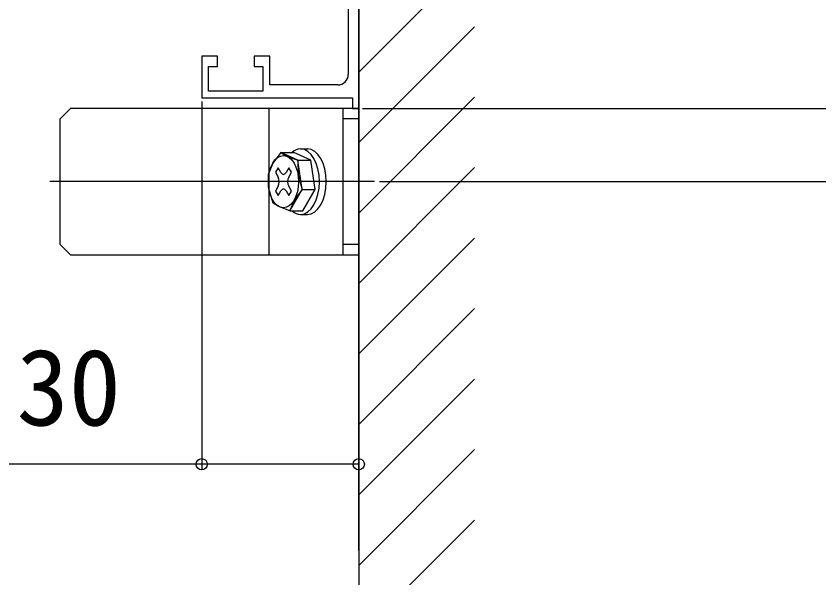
# Model space of a CAD drawing. Units: millimetres, scale not verified. Extents: x -875 to 875, y -1304 to 1297.
# Drawn here: x 571.5 to 724.9, y 150.6 to 258 of the extents above; entities that cross this region are included whole.
import ezdxf
from ezdxf.enums import TextEntityAlignment as Align

# ---------------------------------------------------------------- set-up
doc = ezdxf.new("R2010")
doc.units = ezdxf.units.MM
doc.header["$LTSCALE"] = 8
for name, color, linetype in [('0-2_YKK_11', 7, 'Continuous'), ('0-3_YKK_12', 2, 'Continuous'), ('0-4_YKK_13', 4, 'Continuous'), ('0-5_YKK_D', 6, 'Continuous'), ('0-7_YSS_K', 3, 'Continuous')]:
    doc.layers.add(name, color=color, linetype=linetype)
doc.styles.add('ＭＳ ゴシック', font='')
doc.styles.get('ＭＳ ゴシック').set_extended_font_data('MS Gothic')

msp = doc.modelspace()

# ---------------------------------------------------------------- linework, layer by layer
at = {"layer": '0-2_YKK_11'}
for points in [[(637, 240.3), (637, 309.3), (635, 309.3), (635, 300.758), (635.12, 300.575), (635.12, 300.025), (635, 299.842), (635, 290.758), (635.12, 290.575), (635.12, 290.025), (635, 289.842), (635, 280.758), (635.12, 280.575), (635.12, 280.025), (635, 279.842), (635, 270.758), (635.12, 270.575), (635.12, 270.025), (635, 269.842), (635, 246.8)], [(633, 244.8), (620, 244.8), (620, 250.3), (617, 250.3), (617, 248.3), (618.7, 248.3), (618.7, 243.6), (608.3, 243.6), (608.3, 248.3), (610, 248.3), (610, 250.3), (607, 250.3), (607, 242.3), (635.8, 242.3), (635.8, 240.3), (637, 240.3)]]:
    msp.add_lwpolyline(points, dxfattribs=at)
msp.add_arc((633, 246.8), 2, 270.00001, 359.99999, dxfattribs=at)
at = {"layer": '0-3_YKK_12'}
msp.add_line((640, 226.302), (577.958, 226.302), dxfattribs=at)
msp.add_lwpolyline([(637, 155.8), (637, 173.846), (637, 366.9)], dxfattribs=at)
at = {"layer": '0-4_YKK_13'}
for p, q in [((581.958, 240.3), (579.958, 238.3)), ((619.916, 212.3), (619.916, 240.3)), ((634, 212.3), (634, 240.3)), ((579.958, 214.3), (579.958, 238.3)), ((637, 238.3), (634, 238.3)), ((625.339, 230.382), (622.12, 231.877)), ((622.12, 231.877), (624.613, 231.877)), ((627.832, 230.382), (624.613, 231.877)), ((625.884, 232.55), (627.19, 232.55)), ((626.202, 224.806), (625.339, 230.382)), ((625.339, 230.382), (627.832, 230.382)), ((628.695, 224.806), (627.832, 230.382)), ((621.585, 228.966), (621.079, 228.089)), ((622.111, 228.054), (621.585, 228.966)), ((623.651, 228.966), (623.124, 228.054)), ((624.157, 228.089), (623.651, 228.966)), ((621.079, 228.089), (621.605, 227.177)), ((623.63, 227.177), (624.157, 228.089)), ((621.605, 225.423), (621.079, 224.511)), ((621.079, 224.511), (621.585, 223.634)), ((621.585, 223.634), (622.111, 224.546)), ((623.124, 224.546), (623.651, 223.634)), ((624.157, 224.511), (623.63, 225.423)), ((623.651, 223.634), (624.157, 224.511)), ((623.845, 220.723), (626.202, 224.806)), ((626.202, 224.806), (628.695, 224.806)), ((626.338, 220.723), (628.695, 224.806)), ((626.338, 220.723), (628.695, 224.806)), ((623.845, 220.723), (626.338, 220.723)), ((625.884, 220.05), (627.19, 220.05)), ((579.958, 214.3), (581.958, 212.3)), ((637, 214.3), (634, 214.3)), ((581.958, 212.3), (637, 212.3))]:
    msp.add_line(p, q, dxfattribs=at)
for points in [[(637, 212.3), (637, 240.3), (581.958, 240.3)], [(622.12, 231.877), (620.576, 229.836), (619.763, 227.794)], [(622.12, 231.877), (623.365, 231.13), (625.339, 230.382), (625.406, 227.594), (626.202, 224.806), (624.659, 222.764), (623.845, 220.723)], [(623.845, 220.723), (621.871, 221.47), (620.625, 222.218), (619.829, 225.006), (619.763, 227.794)]]:
    msp.add_lwpolyline(points, dxfattribs=at)
for centre, major_axis, start_param, end_param in [((625.884, 226.3), (0, 6.25), 0, 0.4684171), ((625.884, 226.3), (0, 6.25), 3.1415927, 6.2831853), ((627.19, 226.3), (0, 6.25), 3.1415927, 6.2831853), ((621.099, 226.3), (0, 1.24), 3.9269908, 5.4977871), ((622.618, 228.93), (0, 1.24), 2.3561945, 3.9269908), ((624.136, 226.3), (0, 1.24), 0.7853982, 2.3561945), ((622.618, 223.67), (0, 1.24), 5.4977871, 7.0685835), ((625.884, 226.3), (0, 6.25), 2.6731756, 3.1415927)]:
    msp.add_ellipse(centre, major_axis=major_axis, ratio=0.57735, start_param=start_param, end_param=end_param, dxfattribs=at)
msp.add_ellipse((622.618, 226.3), major_axis=(0, 5), ratio=0.57735, dxfattribs=at)
at = {"layer": '0-5_YKK_D'}
for p, q in [((607, 241.6), (607, 171.3)), ((637.7, 240.3), (805, 240.3)), ((641, 226.302), (765, 226.302))]:
    msp.add_line(p, q, dxfattribs=at)
msp.add_lwpolyline([(637, 172.3), (607, 172.3), (570.109, 172.3)], dxfattribs=at)
for centre in [(607, 172.3), (637, 172.3)]:
    msp.add_circle(centre, 1.075, dxfattribs=at)
at = {"layer": '0-7_YSS_K'}
for p, q in [((637, 471.05), (637, 0.8)), ((637, 247.25), (659.139, 269.389)), ((637, 233.78), (659.139, 255.919)), ((637, 220.309), (659.139, 242.449)), ((637, 206.839), (659.139, 228.978)), ((637, 193.369), (659.139, 215.508)), ((637, 179.898), (659.139, 202.037)), ((637, 166.428), (659.139, 188.567)), ((637, 152.957), (659.139, 175.097)), ((637, 139.487), (659.139, 161.626))]:
    msp.add_line(p, q, dxfattribs=at)

# ---------------------------------------------------------------- texts
at = {"layer": '0-5_YKK_D', "style": 'ＭＳ ゴシック'}
msp.add_text('30', height=14.66, dxfattribs=at).set_placement((571.632, 175.3), align=Align.BOTTOM_LEFT)

doc.saveas('drawing.dxf')
